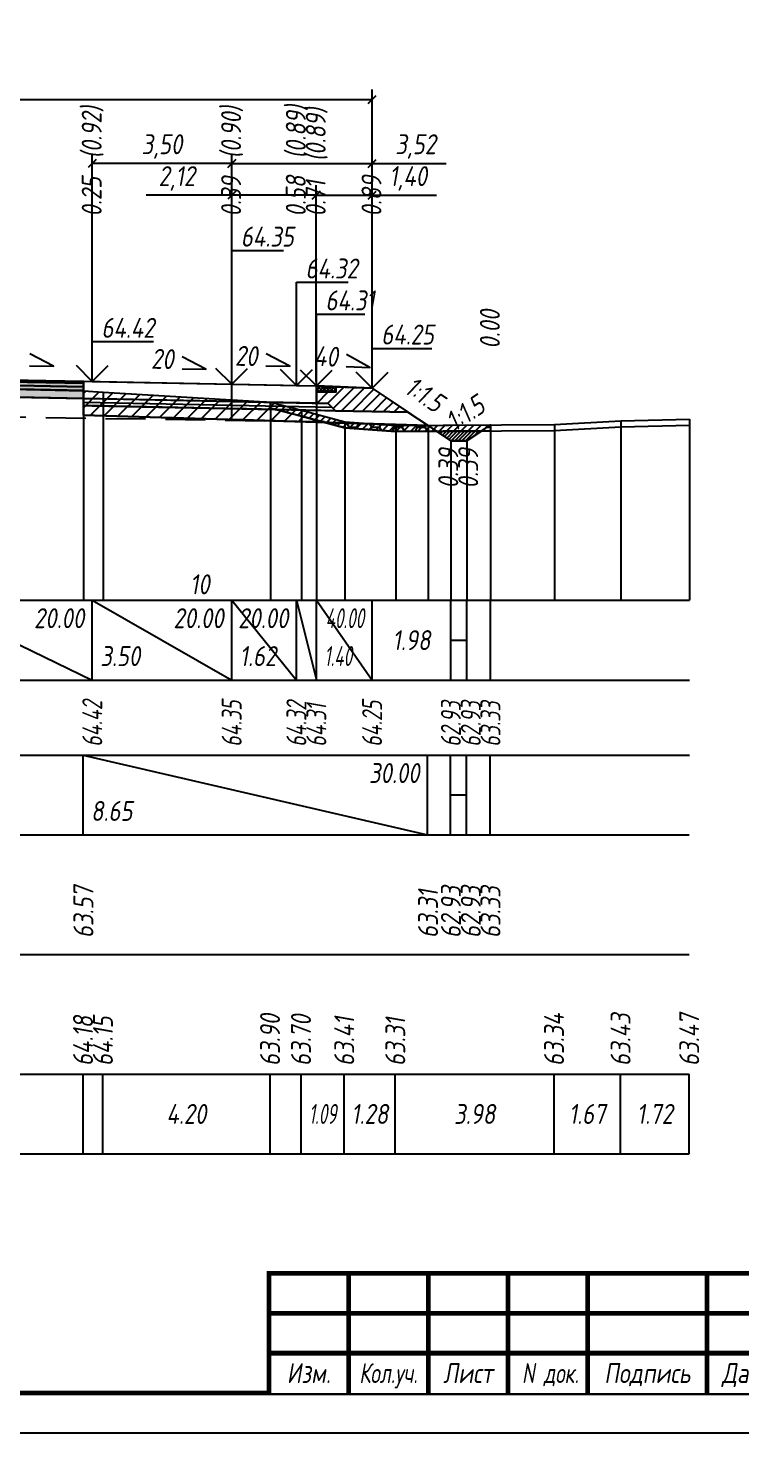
# Model space of a CAD drawing. Extents: x -717 to 1451, y -133302 to 233.
# Drawn here: x 169.7 to 259.2, y -42737.4 to -42561.2 of the extents above; entities that cross this region are included whole.
import ezdxf
from ezdxf.enums import TextEntityAlignment as Align

# ---------------------------------------------------------------- set-up
doc = ezdxf.new("R2010")
doc.units = 0
doc.linetypes.add('штриховая', pattern=[0.75, 0.5, -0.25])
for name, color, linetype in [('Зарамочное оформление', 7, 'Continuous'), ('Интерполированный поперечник', 2, 'Continuous'), ('Код_510', 7, 'Continuous'), ('Код_514', 1, 'Continuous'), ('Код_516', 1, 'Continuous'), ('Контур_0', 7, 'Continuous'), ('Контур_2521', 7, 'Continuous'), ('Контур_2564', 7, 'Continuous'), ('Контур_2660', 7, 'Continuous'), ('Контур_2665', 7, 'Continuous'), ('Контур_400', 7, 'Continuous'), ('Контур_508', 7, 'Continuous'), ('Контур_512', 7, 'Continuous'), ('Контур_513', 7, 'Continuous'), ('Контур_818', 7, 'Continuous'), ('Красный поперечник', 1, 'Continuous'), ('Объём_2501', 7, 'Continuous'), ('Объём_2564', 7, 'Continuous'), ('Объём_2650', 7, 'Continuous'), ('Объём_2660', 7, 'Continuous'), ('Объём_2661', 7, 'Continuous'), ('Объём_2663', 7, 'Continuous'), ('Объём_2664', 7, 'Continuous'), ('Объём_2665', 7, 'Continuous'), ('Объём_2666', 7, 'Continuous'), ('Объём_2753', 7, 'Continuous'), ('Откосы', 7, 'Continuous'), ('Отметки покрытия', 7, 'Continuous'), ('Рабочие отметки', 7, 'Continuous'), ('Рабочие отметки доп.', 7, 'Continuous'), ('Слои выравнивания', 7, 'Continuous'), ('Таблица', 7, 'Continuous'), ('Уклоны проезжей части', 7, 'Continuous'), ('Черный поперечник', 3, 'Continuous')]:
    doc.layers.add(name, color=color, linetype=linetype)
for name, color, linetype, true_color in [('Контур_2540', 2, 'Continuous', 0xffff00), ('Контур_2560', 2, 'Continuous', 0xffff00), ('Контур_2561', 7, 'Continuous', 0xff8040), ('Контур_2562', 3, 'Continuous', 0x00ff00), ('Контур_2563', 7, 'Continuous', 0xff8000), ('Контур_2570', 7, 'Continuous', 0x80ff00), ('Контур_2725', 7, 'Continuous', 0x323232), ('Контур_2736', 4, 'Continuous', 0x00ffff), ('Контур_2737', 4, 'Continuous', 0x00ffff), ('Контур_2738', 4, 'Continuous', 0x00ffff), ('Контур_2739', 4, 'Continuous', 0x00ffff), ('Контур_2741', 4, 'Continuous', 0x00ffff), ('Контур_2742', 4, 'Continuous', 0x00ffff), ('Контур_2743', 4, 'Continuous', 0x00ffff), ('Контур_2744', 7, 'Continuous', 0xa4ffff), ('Контур_2745', 7, 'Continuous', 0xa4ffff), ('Контур_2747', 4, 'Continuous', 0x00ffff), ('Контур_2748', 4, 'Continuous', 0x00ffff), ('Контур_2749', 4, 'Continuous', 0x00ffff), ('Контур_2750', 4, 'Continuous', 0x00ffff), ('Контур_2751', 4, 'Continuous', 0x00ffff), ('Контур_2752', 4, 'Continuous', 0x00ffff), ('Контур_2760', 7, 'Continuous', 0x323232), ('Контур_2761', 7, 'Continuous', 0x323232), ('Контур_2762', 7, 'Continuous', 0x323232), ('Контур_2763', 7, 'Continuous', 0x323232), ('Контур_402', 7, 'Continuous', 0xff6464), ('Контур_703', 4, 'Continuous', 0x00ffff), ('Контур_705', 4, 'Continuous', 0x00ffff), ('Контур_707', 4, 'Continuous', 0x00ffff), ('Контур_720', 131, 'Continuous', 0xaaffff), ('Объём_2500', 7, 'Continuous', 0xc0c0c0), ('Объём_2520', 7, 'Continuous', 0x80ffff), ('Объём_2540', 2, 'Continuous', 0xffff00), ('Объём_2560', 2, 'Continuous', 0xffff00), ('Объём_2561', 7, 'Continuous', 0xff8040), ('Объём_2562', 3, 'Continuous', 0x00ff00), ('Объём_2563', 7, 'Continuous', 0xff8000), ('Объём_2570', 7, 'Continuous', 0x80ff00), ('Объём_2600', 7, 'Continuous', 0x808000), ('Объём_2620', 2, 'Continuous', 0xffff00), ('Объём_2746', 2, 'Continuous', 0xffff00)]:
    doc.layers.add(name, color=color, linetype=linetype, true_color=true_color)
doc.styles.get("Standard").update_dxf_attribs({"font": 'txt', "height": 2.5})
doc.styles.add('М', font='romand.shx', dxfattribs={"width": 0.8, "oblique": 10, "height": 2.5})
doc.dimstyles.new('ISO-25', dxfattribs={"dimtxt": 2.5, "dimasz": 2.5, "dimexe": 1.25, "dimexo": 0.625, "dimtad": 1, "dimtxsty": 'Standard', "dimcen": 2.5, "dimadec": 0, "dimazin": 0, "dimtfac": 1, "dimtmove": 0, "dimatfit": 3, "dimfxl": 1, "dimarcsym": 0})

# ---------------------------------------------------------------- blocks, each defined once
blk = doc.blocks.new('_Oblique')
at = {"color": 0, "linetype": 'ByBlock', "lineweight": -2}
blk.add_line((-0.5, -0.5), (0.5, 0.5), dxfattribs=at)
blk = doc.blocks.new('*D994')
at = {"color": 0, "lineweight": -2, "transparency": 16777216}
for p, q in [((205.9, -42605.56), (205.9, -42580.96)), ((212.9, -42605.84), (212.9, -42580.96)), ((205.9, -42582.21), (212.9, -42582.21)), ((212.9, -42582.21), (220.99, -42582.21))]:
    blk.add_line(p, q, dxfattribs=at)
at = {"layer": 'Defpoints', "color": 0, "transparency": 16777216}
for p in [(212.9, -42582.21), (205.9, -42606.19), (212.9, -42606.47)]:
    blk.add_point(p, dxfattribs=at)
at = {"color": 0, "lineweight": -2, "transparency": 16777216, "rotation": 180}
blk.add_blockref('_Oblique', (205.9, -42582.21), dxfattribs=at)
at = {"color": 0, "lineweight": -2, "transparency": 16777216}
blk.add_blockref('_Oblique', (212.9, -42582.21), dxfattribs=at)
at = {"color": 0, "transparency": 16777216, "insert": (217.44, -42580.1), "char_height": 2.5, "width": 8.75, "attachment_point": 5, "style": 'М'}
blk.add_mtext('1,40', dxfattribs=at)
blk = doc.blocks.new('*D996')
at = {"color": 0, "lineweight": -2, "transparency": 16777216}
for p, q in [((195.28, -42605.35), (195.28, -42580.96)), ((205.9, -42605.56), (205.9, -42580.96)), ((195.28, -42582.21), (184.55, -42582.21)), ((205.9, -42582.21), (195.28, -42582.21))]:
    blk.add_line(p, q, dxfattribs=at)
at = {"layer": 'Defpoints', "color": 0, "transparency": 16777216}
for p in [(205.9, -42582.21), (195.28, -42605.98), (205.9, -42606.19)]:
    blk.add_point(p, dxfattribs=at)
at = {"color": 0, "lineweight": -2, "transparency": 16777216, "rotation": 180}
blk.add_blockref('_Oblique', (195.28, -42582.21), dxfattribs=at)
at = {"color": 0, "lineweight": -2, "transparency": 16777216}
blk.add_blockref('_Oblique', (205.9, -42582.21), dxfattribs=at)
at = {"color": 0, "transparency": 16777216, "insert": (188.4, -42580.1), "char_height": 2.5, "width": 9.1667, "attachment_point": 5, "style": 'М'}
blk.add_mtext('2,12', dxfattribs=at)
blk = doc.blocks.new('*D998')
at = {"color": 0, "lineweight": -2, "transparency": 16777216}
for p, q in [((177.78, -42605), (177.78, -42576.96)), ((195.28, -42578.21), (177.78, -42578.21)), ((195.28, -42605.35), (195.28, -42576.96))]:
    blk.add_line(p, q, dxfattribs=at)
at = {"layer": 'Defpoints', "color": 0, "transparency": 16777216}
for p in [(177.78, -42578.21), (177.78, -42605.63), (195.28, -42605.98)]:
    blk.add_point(p, dxfattribs=at)
at = {"color": 0, "lineweight": -2, "transparency": 16777216, "rotation": 180}
blk.add_blockref('_Oblique', (177.78, -42578.21), dxfattribs=at)
at = {"color": 0, "lineweight": -2, "transparency": 16777216}
blk.add_blockref('_Oblique', (195.28, -42578.21), dxfattribs=at)
at = {"color": 0, "transparency": 16777216, "insert": (186.53, -42576.1), "char_height": 2.5, "width": 9.5833, "attachment_point": 5, "style": 'М'}
blk.add_mtext('3,50', dxfattribs=at)
blk = doc.blocks.new('*D999')
at = {"color": 0, "lineweight": -2, "transparency": 16777216}
for p, q in [((195.28, -42605.35), (195.28, -42576.96)), ((195.28, -42578.21), (212.9, -42578.21)), ((212.9, -42605.84), (212.9, -42576.96)), ((212.9, -42578.21), (222.19, -42578.21))]:
    blk.add_line(p, q, dxfattribs=at)
at = {"layer": 'Defpoints', "color": 0, "transparency": 16777216}
for p in [(195.28, -42578.21), (195.28, -42605.98), (212.9, -42606.47)]:
    blk.add_point(p, dxfattribs=at)
at = {"color": 0, "lineweight": -2, "transparency": 16777216, "rotation": 180}
blk.add_blockref('_Oblique', (195.28, -42578.21), dxfattribs=at)
at = {"color": 0, "lineweight": -2, "transparency": 16777216}
blk.add_blockref('_Oblique', (212.9, -42578.21), dxfattribs=at)
at = {"color": 0, "transparency": 16777216, "insert": (218.38, -42576.1), "char_height": 2.5, "width": 10, "attachment_point": 5, "style": 'М'}
blk.add_mtext('3,52', dxfattribs=at)
blk = doc.blocks.new('*D1001')
at = {"color": 0, "lineweight": -2, "transparency": 16777216}
for p, q in [((109.28, -42605.68), (109.28, -42568.96)), ((212.9, -42605.84), (212.9, -42568.96)), ((109.28, -42570.21), (212.9, -42570.21))]:
    blk.add_line(p, q, dxfattribs=at)
at = {"layer": 'Defpoints', "color": 0, "transparency": 16777216}
for p in [(212.9, -42570.21), (109.28, -42606.31), (212.9, -42606.47)]:
    blk.add_point(p, dxfattribs=at)
at = {"color": 0, "lineweight": -2, "transparency": 16777216, "rotation": 180}
blk.add_blockref('_Oblique', (109.28, -42570.21), dxfattribs=at)
at = {"color": 0, "lineweight": -2, "transparency": 16777216}
blk.add_blockref('_Oblique', (212.9, -42570.21), dxfattribs=at)
at = {"color": 0, "transparency": 16777216, "insert": (161.09, -42568.1), "char_height": 2.5, "width": 12.0833, "attachment_point": 5, "style": 'М'}
blk.add_mtext('20,72', dxfattribs=at)
blk = doc.blocks.new('Штамп')
at = {"linetype": 'Continuous'}
blk.add_wipeout([(199.95, -411.25), (384.95, -411.25), (384.95, -426.25), (199.95, -426.25)], dxfattribs=at).dxf.layer = 'Зарамочное оформление'
at = {"layer": 'Зарамочное оформление', "linetype": 'Continuous', "lineweight": -3, "const_width": 0.6, "flags": 128}
for points in [[(199.95, -426.25), (199.95, -411.25), (384.95, -411.25)], [(209.95, -411.25), (209.95, -426.25)], [(219.95, -411.25), (219.95, -426.25)], [(229.95, -411.25), (229.95, -426.25)], [(239.95, -411.25), (239.95, -426.25)], [(254.95, -411.25), (254.95, -426.25)], [(199.95, -416.25), (264.95, -416.25)], [(199.95, -421.25), (264.95, -421.25)]]:
    blk.add_lwpolyline(points, dxfattribs=at)
at = {"layer": 'Зарамочное оформление', "linetype": 'Continuous', "style": 'М', "oblique": 10}
for s, width, p in [('Изм.', 0.8, (204.95, -423.75)), ('Кол.уч.', 0.7, (214.95, -423.75)), ('Лист', 0.8, (224.95, -423.75)), ('N док.', 0.7, (235.28, -423.75)), ('Подпись', 0.8, (247.45, -423.75)), ('Дата', 0.8, (259.95, -423.75))]:
    blk.add_text(s, height=2.5, dxfattribs=dict(at, width=width)).set_placement(p, align=Align.MIDDLE_CENTER)
blk = doc.blocks.new('шифр')
blk.add_blockref('Штамп', (0, -42366))

msp = doc.modelspace()

# ---------------------------------------------------------------- hatches: boundary and pattern name
at = {"layer": 'Объём_2563'}
h = msp.add_hatch(dxfattribs=at)
h.set_pattern_fill('ANSI31', color=256, scale=0.3)
h.paths.add_polyline_path([(208.323, -42609.226), (207.405, -42608.307), (205.905, -42608.277), (205.905, -42606.88), (208.405, -42606.881), (208.405, -42606.227), (212.905, -42606.407), (217.405, -42609.407)])
at = {"layer": 'Объём_2570'}
h = msp.add_hatch(dxfattribs=at)
h.set_pattern_fill('ANSI31', color=256, scale=0.2)
h.paths.add_polyline_path([(227.764, -42611.77), (215.871, -42611.837), (209.464, -42611.38), (204.035, -42609.9), (200.148, -42608.889), (200.148, -42608.139), (204.035, -42609.15), (209.464, -42610.63), (215.871, -42611.087), (227.764, -42611.02)])
at = {"layer": 'Объём_2600'}
h = msp.add_hatch(dxfattribs=at)
h.set_pattern_fill('ANSI31', color=6, scale=0.4)
h.paths.add_polyline_path([(176.673, -42609.789), (176.673, -42606.75), (179.163, -42606.912), (200.148, -42608.139), (200.148, -42608.889), (204.035, -42609.9), (206.962, -42610.698)])
h = msp.add_hatch(dxfattribs=at)
h.set_pattern_fill('HONEY', color=5, scale=0.3)
h.paths.add_polyline_path([(219.923, -42611.086), (221.006, -42611.808), (215.871, -42611.837), (209.464, -42611.38), (206.962, -42610.698)])
h = msp.add_hatch(dxfattribs=at)
h.set_pattern_fill('HONEY', color=5, scale=0.3)
h.paths.add_polyline_path([(226.63, -42611.776), (227.764, -42611.02), (227.764, -42611.77)])
at = {"layer": 'Объём_2620'}
h = msp.add_hatch(dxfattribs=at)
h.set_pattern_fill('ANSI31', color=2, scale=0.1)
h.paths.add_polyline_path([(224.794, -42613), (222.794, -42613), (221.006, -42611.808), (226.63, -42611.776)])
at = {"layer": 'Слои выравнивания'}
for color, points in [(2, [(157.034, -42605.15), (160.11, -42605.211), (176.673, -42605.543), (176.673, -42605.793), (160.11, -42605.461), (157.034, -42605.4)]), (3, [(157.034, -42605.4), (160.11, -42605.461), (176.673, -42605.793), (176.673, -42606.243), (160.11, -42605.911), (157.034, -42605.85)]), (4, [(157.034, -42605.85), (160.11, -42605.911), (176.673, -42606.243), (176.673, -42606.693), (160.11, -42606.361), (157.034, -42606.3)]), (5, [(157.034, -42606.3), (160.11, -42606.361), (176.673, -42606.693), (176.673, -42607.693), (160.11, -42607.361), (157.034, -42607.3)])]:
    msp.add_hatch(color=color, dxfattribs=at).paths.add_polyline_path(points)

# ---------------------------------------------------------------- linework, layer by layer
at = {"flags": 128}
msp.add_lwpolyline([(-30.054, -42737.421), (389.946, -42737.421), (389.946, -42440.421), (-30.054, -42440.421)], close=True, dxfattribs=at)
at = {"const_width": 0.6, "flags": 128}
msp.add_lwpolyline([(-10.054, -42732.421), (384.946, -42732.421), (384.946, -42445.421), (-10.054, -42445.421)], close=True, dxfattribs=at)
at = {"layer": 'Код_510'}
for p, q in [((176.619, -42702.421), (176.619, -42692.421)), ((179.109, -42702.421), (179.109, -42692.421)), ((200.093, -42702.421), (200.093, -42692.421)), ((203.981, -42702.421), (203.981, -42692.421)), ((209.41, -42702.421), (209.41, -42692.421)), ((215.816, -42702.421), (215.816, -42692.421)), ((235.74, -42702.421), (235.74, -42692.421)), ((244.092, -42702.421), (244.092, -42692.421)), ((252.71, -42702.421), (252.71, -42692.421))]:
    msp.add_line(p, q, dxfattribs=at)
at = {"layer": 'Код_514'}
for p, q in [((157.034, -42633), (177.784, -42643)), ((177.784, -42643), (177.784, -42633)), ((177.784, -42633), (195.284, -42643)), ((195.284, -42643), (195.284, -42633)), ((195.284, -42633), (203.405, -42643)), ((203.405, -42643), (203.405, -42633)), ((203.405, -42633), (205.905, -42643)), ((205.905, -42643), (205.905, -42633)), ((205.905, -42633), (212.905, -42643)), ((212.905, -42643), (212.905, -42633)), ((222.794, -42643), (222.794, -42633)), ((224.794, -42643), (224.794, -42633)), ((227.764, -42643), (227.764, -42633)), ((222.794, -42638), (224.794, -42638))]:
    msp.add_line(p, q, dxfattribs=at)
at = {"layer": 'Код_516'}
for p, q in [((176.619, -42662.421), (176.619, -42652.421)), ((176.619, -42652.421), (219.869, -42662.421)), ((219.869, -42662.421), (219.869, -42652.421)), ((222.739, -42662.421), (222.739, -42652.421)), ((224.739, -42662.421), (224.739, -42652.421)), ((227.71, -42662.421), (227.71, -42652.421)), ((222.739, -42657.421), (224.739, -42657.421))]:
    msp.add_line(p, q, dxfattribs=at)
at = {"layer": 'Контур_0', "flags": 128}
for points in [[(176.673, -42605.543), (205.905, -42606.127), (205.905, -42608.277), (176.673, -42607.693), (176.673, -42605.543), (176.673, -42605.543)], [(212.905, -42606.407), (219.89, -42611.064), (219.89, -42611.064), (219.89, -42611.064), (219.89, -42611.064), (219.89, -42611.064), (219.89, -42611.064), (219.89, -42611.064), (219.89, -42611.064), (219.89, -42611.064), (219.89, -42611.064), (219.89, -42611.064), (219.89, -42611.064), (219.89, -42611.064), (219.89, -42611.064), (222.794, -42613)], [(212.905, -42606.407), (219.89, -42611.064), (219.89, -42611.064), (219.89, -42611.064), (219.89, -42611.064), (219.89, -42611.064), (219.89, -42611.064), (219.89, -42611.064), (219.89, -42611.064), (219.89, -42611.064), (219.89, -42611.064), (219.89, -42611.064), (219.89, -42611.064), (219.89, -42611.064), (219.89, -42611.064), (222.794, -42613), (224.794, -42613), (227.764, -42611.02), (227.764, -42611.02), (227.764, -42611.02), (227.764, -42611.02), (227.764, -42611.02), (227.764, -42611.02), (227.764, -42611.02), (227.764, -42611.02), (227.764, -42611.02), (227.764, -42611.02), (227.764, -42611.02), (227.764, -42611.02), (227.764, -42611.02)], [(177.784, -42607.715), (207.405, -42608.307), (208.323, -42609.226), (176.673, -42608.593), (176.673, -42607.693), (177.784, -42607.715), (177.784, -42607.715)], [(205.905, -42608.277), (207.405, -42608.307), (208.323, -42609.226), (217.405, -42609.407)]]:
    msp.add_lwpolyline(points, dxfattribs=at)
at = {"layer": 'Контур_2521', "color": 250, "flags": 128}
msp.add_lwpolyline([(176.673, -42608.143), (207.864, -42608.766)], dxfattribs=at)
at = {"layer": 'Контур_2540', "flags": 128}
msp.add_lwpolyline([(177.784, -42608.615), (217.405, -42609.407), (219.923, -42611.086), (176.673, -42609.789), (176.673, -42608.593), (177.784, -42608.615), (177.784, -42608.615)], dxfattribs=at)
at = {"layer": 'Контур_2560', "flags": 128}
msp.add_lwpolyline([(205.905, -42606.127), (212.905, -42606.407), (212.905, -42606.407), (212.905, -42606.407)], dxfattribs=at)
at = {"layer": 'Контур_2561', "flags": 128}
msp.add_lwpolyline([(205.905, -42606.127), (205.905, -42606.127), (212.905, -42606.407), (212.905, -42606.407), (205.905, -42606.127)], dxfattribs=at)
at = {"layer": 'Контур_2562', "flags": 128}
msp.add_lwpolyline([(212.905, -42606.407), (212.905, -42606.407), (212.905, -42606.407), (212.905, -42606.407), (212.905, -42606.407)], dxfattribs=at)
at = {"layer": 'Контур_2563', "flags": 128}
msp.add_lwpolyline([(208.323, -42609.226), (207.405, -42608.307), (205.905, -42608.277), (205.905, -42606.127), (212.905, -42606.407), (217.405, -42609.407), (208.323, -42609.226), (208.323, -42609.226)], dxfattribs=at)
at = {"layer": 'Контур_2564', "flags": 128}
msp.add_lwpolyline([(205.905, -42606.127), (212.905, -42606.407)], dxfattribs=at)
at = {"layer": 'Контур_2570', "flags": 128}
msp.add_lwpolyline([(80, -42609.79), (82.538, -42609.646), (89.463, -42609.623), (89.463, -42609.623), (100.626, -42608.39), (105.847, -42608.203), (105.847, -42607.453), (108.362, -42607.387), (131.899, -42606.68), (151.629, -42606.26), (153.751, -42606.212), (157.034, -42606.289), (176.673, -42606.75), (179.163, -42606.912), (200.148, -42608.139), (200.148, -42608.889), (204.035, -42609.9), (209.464, -42611.38), (209.464, -42611.38), (215.871, -42611.837), (235.794, -42611.724), (244.146, -42611.262), (252.764, -42611.045)], dxfattribs=at)
at = {"layer": 'Контур_2660', "flags": 128}
msp.add_lwpolyline([(176.673, -42609.789), (219.923, -42611.086)], dxfattribs=at)
at = {"layer": 'Контур_2665', "flags": 128}
msp.add_lwpolyline([(212.905, -42606.407), (212.905, -42606.407)], dxfattribs=at)
at = {"layer": 'Контур_2725', "flags": 128}
msp.add_lwpolyline([(131.899, -42607.802), (136.284, -42607.715), (151.629, -42607.408), (153.751, -42607.365), (157.034, -42607.3), (160.11, -42607.361), (176.673, -42607.693)], dxfattribs=at)
at = {"layer": 'Контур_2736', "flags": 128}
for points in [[(212.905, -42606.407), (219.89, -42611.064)], [(219.89, -42611.064), (222.794, -42613)]]:
    msp.add_lwpolyline(points, dxfattribs=at)
at = {"layer": 'Контур_2737', "flags": 128}
msp.add_lwpolyline([(219.89, -42611.064), (219.89, -42611.064)], dxfattribs=at)
at = {"layer": 'Контур_2738', "flags": 128}
msp.add_lwpolyline([(219.89, -42611.064), (219.89, -42611.064)], dxfattribs=at)
at = {"layer": 'Контур_2739', "flags": 128}
msp.add_lwpolyline([(219.89, -42611.064), (219.89, -42611.064)], dxfattribs=at)
at = {"layer": 'Контур_2741', "flags": 128}
msp.add_lwpolyline([(227.764, -42611.02), (227.764, -42611.02)], dxfattribs=at)
at = {"layer": 'Контур_2742', "flags": 128}
msp.add_lwpolyline([(227.764, -42611.02), (227.764, -42611.02)], dxfattribs=at)
at = {"layer": 'Контур_2743', "flags": 128}
msp.add_lwpolyline([(227.764, -42611.02), (227.764, -42611.02)], dxfattribs=at)
at = {"layer": 'Контур_2744', "flags": 128}
msp.add_lwpolyline([(227.764, -42611.02), (227.764, -42611.02)], dxfattribs=at)
msp.add_lwpolyline([(227.764, -42611.02), (227.764, -42611.02)], dxfattribs=at)
msp.add_lwpolyline([(227.764, -42611.02), (227.764, -42611.02)], dxfattribs=at)
msp.add_lwpolyline([(227.764, -42611.02), (227.764, -42611.02)], dxfattribs=at)
msp.add_lwpolyline([(227.764, -42611.02), (227.764, -42611.02)], dxfattribs=at)
msp.add_lwpolyline([(227.764, -42611.02), (227.764, -42611.02)], dxfattribs=at)
at = {"layer": 'Контур_2745', "flags": 128}
msp.add_lwpolyline([(219.89, -42611.064), (219.89, -42611.064)], dxfattribs=at)
msp.add_lwpolyline([(219.89, -42611.064), (219.89, -42611.064)], dxfattribs=at)
msp.add_lwpolyline([(219.89, -42611.064), (219.89, -42611.064)], dxfattribs=at)
msp.add_lwpolyline([(219.89, -42611.064), (219.89, -42611.064)], dxfattribs=at)
msp.add_lwpolyline([(219.89, -42611.064), (219.89, -42611.064)], dxfattribs=at)
msp.add_lwpolyline([(219.89, -42611.064), (219.89, -42611.064)], dxfattribs=at)
at = {"layer": 'Контур_2747', "flags": 128}
msp.add_lwpolyline([(219.89, -42611.064), (219.89, -42611.064)], dxfattribs=at)
at = {"layer": 'Контур_2748', "flags": 128}
msp.add_lwpolyline([(219.89, -42611.064), (219.89, -42611.064)], dxfattribs=at)
at = {"layer": 'Контур_2749', "flags": 128}
msp.add_lwpolyline([(219.89, -42611.064), (219.89, -42611.064)], dxfattribs=at)
at = {"layer": 'Контур_2750', "flags": 128}
msp.add_lwpolyline([(227.764, -42611.02), (227.764, -42611.02)], dxfattribs=at)
at = {"layer": 'Контур_2751', "flags": 128}
msp.add_lwpolyline([(227.764, -42611.02), (227.764, -42611.02)], dxfattribs=at)
at = {"layer": 'Контур_2752', "flags": 128}
msp.add_lwpolyline([(227.764, -42611.02), (227.764, -42611.02)], dxfattribs=at)
at = {"layer": 'Контур_2760', "flags": 128}
msp.add_lwpolyline([(131.899, -42605.652), (136.284, -42605.565), (151.629, -42605.258), (153.751, -42605.215), (157.034, -42605.15), (160.11, -42605.211), (176.673, -42605.543)], dxfattribs=at)
at = {"layer": 'Контур_2761', "flags": 128}
msp.add_lwpolyline([(131.899, -42605.902), (136.284, -42605.815), (151.629, -42605.508), (153.751, -42605.465), (157.034, -42605.4), (160.11, -42605.461), (176.673, -42605.793)], dxfattribs=at)
at = {"layer": 'Контур_2762', "flags": 128}
msp.add_lwpolyline([(131.899, -42606.352), (136.284, -42606.265), (151.629, -42605.958), (153.751, -42605.915), (157.034, -42605.85), (160.11, -42605.911), (176.673, -42606.243)], dxfattribs=at)
at = {"layer": 'Контур_2763', "flags": 128}
msp.add_lwpolyline([(131.899, -42606.802), (136.284, -42606.715), (151.629, -42606.408), (153.751, -42606.365), (157.034, -42606.3), (160.11, -42606.361), (176.673, -42606.693)], dxfattribs=at)
at = {"layer": 'Контур_400', "flags": 128}
msp.add_lwpolyline([(157.034, -42605.15), (177.784, -42605.565), (195.284, -42605.915), (195.284, -42605.915), (195.284, -42605.915), (195.284, -42605.915), (203.405, -42606.077), (203.405, -42606.077), (205.905, -42606.127)], dxfattribs=at)
at = {"layer": 'Контур_402', "flags": 128}
msp.add_lwpolyline([(105, -42610.761), (131.899, -42609.954), (131.899, -42607.802), (157.034, -42607.3), (176.673, -42607.693), (176.673, -42609.789), (219.923, -42611.086)], dxfattribs=at)
at = {"layer": 'Контур_508', "flags": 128}
msp.add_lwpolyline([(104, -42611.923), (105, -42610.779), (105, -42610.761), (131.899, -42609.954), (131.899, -42607.802), (157.034, -42607.3), (176.673, -42607.693), (176.673, -42609.789), (219.923, -42611.086), (222.794, -42613), (224.794, -42613), (227.764, -42611.02)], dxfattribs=at)
at = {"layer": 'Контур_512', "flags": 128}
msp.add_lwpolyline([(176.673, -42609.789), (219.923, -42611.086), (222.794, -42613), (224.794, -42613), (227.764, -42611.02)], dxfattribs=at)
at = {"layer": 'Контур_513', "flags": 128}
msp.add_lwpolyline([(104, -42611.923), (105, -42610.779), (105, -42610.761), (131.899, -42609.954), (131.899, -42607.802), (157.034, -42607.3), (176.673, -42607.693), (176.673, -42609.789), (219.923, -42611.086), (222.794, -42613), (224.794, -42613), (227.764, -42611.02)], dxfattribs=at)
at = {"layer": 'Контур_703', "flags": 128}
msp.add_lwpolyline([(212.905, -42606.407), (219.89, -42611.064)], dxfattribs=at)
at = {"layer": 'Контур_705', "flags": 128}
msp.add_lwpolyline([(219.89, -42611.064), (219.89, -42611.064)], dxfattribs=at)
at = {"layer": 'Контур_707', "flags": 128}
msp.add_lwpolyline([(224.794, -42613), (227.764, -42611.02)], dxfattribs=at)
at = {"layer": 'Контур_720', "flags": 128}
msp.add_lwpolyline([(222.794, -42613), (224.794, -42613)], dxfattribs=at)
at = {"layer": 'Контур_818', "flags": 128}
msp.add_lwpolyline([(105, -42608.234), (105.847, -42608.203), (105.847, -42607.453), (108.362, -42607.387), (131.899, -42606.68), (151.629, -42606.26), (153.751, -42606.212), (157.034, -42606.289), (176.673, -42606.75), (179.163, -42606.912), (200.148, -42608.139), (200.148, -42608.889), (204.035, -42609.9), (209.464, -42611.38), (209.464, -42611.38), (215.871, -42611.837), (227.764, -42611.77)], dxfattribs=at)
at = {"layer": 'Красный поперечник'}
for p, q in [((157.034, -42605.15), (177.784, -42605.565)), ((177.784, -42605.565), (195.284, -42605.915)), ((195.284, -42605.915), (203.405, -42606.077)), ((203.405, -42606.077), (205.905, -42606.127)), ((205.905, -42606.127), (212.905, -42606.407)), ((212.905, -42606.407), (222.794, -42613)), ((176.673, -42609.789), (176.673, -42633)), ((219.923, -42611.086), (219.923, -42633)), ((224.794, -42613), (227.764, -42611.02)), ((227.764, -42611.02), (227.764, -42633)), ((222.794, -42613), (222.794, -42633)), ((222.794, -42613), (224.794, -42613)), ((224.794, -42613), (224.794, -42633))]:
    msp.add_line(p, q, dxfattribs=at)
at = {"layer": 'Объём_2500', "flags": 128}
for points in [[(176.673, -42605.543), (205.905, -42606.127), (205.905, -42608.277), (176.673, -42607.693), (176.673, -42605.543), (176.673, -42605.543)], [(195.284, -42605.915), (205.905, -42606.127), (205.905, -42608.277), (195.284, -42608.065), (195.284, -42605.915)]]:
    msp.add_lwpolyline(points, dxfattribs=at)
at = {"layer": 'Объём_2501', "flags": 128}
for points in [[(157.034, -42605.15), (177.784, -42605.565), (195.284, -42605.915), (195.284, -42605.915), (195.284, -42605.915), (195.284, -42605.915), (203.405, -42606.077), (203.405, -42606.077), (205.905, -42606.127)], [(195.284, -42605.915), (203.405, -42606.077), (203.405, -42606.077), (205.905, -42606.127)]]:
    msp.add_lwpolyline(points, dxfattribs=at)
at = {"layer": 'Объём_2520', "color": 250, "flags": 128}
for points in [[(177.784, -42607.715), (207.405, -42608.307), (208.323, -42609.226), (176.673, -42608.593), (176.673, -42607.693), (177.784, -42607.715), (177.784, -42607.715)], [(195.284, -42608.065), (207.405, -42608.307), (208.323, -42609.226), (195.284, -42608.965), (195.284, -42608.065)]]:
    msp.add_lwpolyline(points, dxfattribs=at)
at = {"layer": 'Объём_2540', "flags": 128}
for points in [[(177.784, -42608.615), (217.405, -42609.407), (219.923, -42611.086), (176.673, -42609.789), (176.673, -42608.593), (177.784, -42608.615), (177.784, -42608.615)], [(195.284, -42608.965), (217.405, -42609.407), (219.923, -42611.086), (195.284, -42610.347), (195.284, -42608.965)]]:
    msp.add_lwpolyline(points, dxfattribs=at)
at = {"layer": 'Объём_2560', "flags": 128}
msp.add_lwpolyline([(205.905, -42606.127), (212.905, -42606.407), (212.905, -42606.407), (212.905, -42606.407)], dxfattribs=at)
msp.add_lwpolyline([(205.905, -42606.127), (212.905, -42606.407), (212.905, -42606.407), (212.905, -42606.407)], dxfattribs=at)
at = {"layer": 'Объём_2561', "flags": 128}
msp.add_lwpolyline([(205.905, -42606.127), (205.905, -42606.127), (212.905, -42606.407), (212.905, -42606.407), (205.905, -42606.127)], dxfattribs=at)
msp.add_lwpolyline([(205.905, -42606.127), (205.905, -42606.127), (212.905, -42606.407), (212.905, -42606.407), (205.905, -42606.127)], dxfattribs=at)
at = {"layer": 'Объём_2562', "flags": 128}
msp.add_lwpolyline([(212.905, -42606.407), (212.905, -42606.407), (212.905, -42606.407), (212.905, -42606.407), (212.905, -42606.407)], dxfattribs=at)
msp.add_lwpolyline([(212.905, -42606.407), (212.905, -42606.407), (212.905, -42606.407), (212.905, -42606.407), (212.905, -42606.407)], dxfattribs=at)
at = {"layer": 'Объём_2563', "color": 250, "flags": 128}
for points in [[(208.323, -42609.226), (207.405, -42608.307), (205.905, -42608.277), (205.905, -42606.127), (212.905, -42606.407), (217.405, -42609.407), (208.323, -42609.226), (208.323, -42609.226)], [(208.323, -42609.226), (207.405, -42608.307), (205.905, -42608.277), (205.905, -42606.88), (208.405, -42606.881), (208.405, -42606.227), (212.905, -42606.407), (217.405, -42609.407), (208.323, -42609.226), (208.323, -42609.226)]]:
    msp.add_lwpolyline(points, dxfattribs=at)
at = {"layer": 'Объём_2564', "flags": 128}
msp.add_lwpolyline([(205.905, -42606.127), (212.905, -42606.407)], dxfattribs=at)
msp.add_lwpolyline([(205.905, -42606.127), (212.905, -42606.407)], dxfattribs=at)
at = {"layer": 'Объём_2570', "flags": 128}
msp.add_lwpolyline([(227.764, -42611.77), (215.871, -42611.837), (209.464, -42611.38), (204.035, -42609.9), (200.148, -42608.889), (200.148, -42608.139), (204.035, -42609.15), (209.464, -42610.63), (215.871, -42611.087), (227.764, -42611.02), (227.764, -42611.77), (227.764, -42611.77)], dxfattribs=at)
msp.add_lwpolyline([(227.764, -42611.77), (215.871, -42611.837), (209.464, -42611.38), (204.035, -42609.9), (200.148, -42608.889), (200.148, -42608.139), (204.035, -42609.15), (209.464, -42610.63), (215.871, -42611.087), (227.764, -42611.02), (227.764, -42611.77), (227.764, -42611.77)], dxfattribs=at)
at = {"layer": 'Объём_2600', "color": 5, "flags": 128}
for points in [[(219.923, -42611.086), (221.006, -42611.808), (215.871, -42611.837), (209.464, -42611.38), (206.962, -42610.698), (219.923, -42611.086), (219.923, -42611.086)], [(219.923, -42611.086), (221.006, -42611.808), (215.871, -42611.837), (209.464, -42611.38), (206.962, -42610.698), (219.923, -42611.086), (219.923, -42611.086)], [(226.63, -42611.776), (227.764, -42611.02), (227.764, -42611.77), (226.63, -42611.776), (226.63, -42611.776)], [(226.63, -42611.776), (227.764, -42611.02), (227.764, -42611.77), (226.63, -42611.776), (226.63, -42611.776)]]:
    msp.add_lwpolyline(points, dxfattribs=at)
at = {"layer": 'Объём_2620', "flags": 128}
msp.add_lwpolyline([(224.794, -42613), (222.794, -42613), (221.006, -42611.808), (226.63, -42611.776), (224.794, -42613), (224.794, -42613)], dxfattribs=at)
msp.add_lwpolyline([(224.794, -42613), (222.794, -42613), (221.006, -42611.808), (226.63, -42611.776), (224.794, -42613), (224.794, -42613)], dxfattribs=at)
at = {"layer": 'Объём_2650', "color": 6, "flags": 128}
for points in [[(176.673, -42609.789), (176.673, -42606.75), (179.163, -42606.912), (200.148, -42608.139), (200.148, -42608.889), (204.035, -42609.9), (206.962, -42610.698), (176.673, -42609.789), (176.673, -42609.789)], [(195.284, -42607.855), (200.148, -42608.139), (200.148, -42608.889), (204.035, -42609.9), (206.962, -42610.698), (195.284, -42610.347), (195.284, -42607.855)]]:
    msp.add_lwpolyline(points, dxfattribs=at)
at = {"layer": 'Объём_2660', "flags": 128}
for points in [[(176.673, -42609.789), (219.923, -42611.086)], [(195.284, -42610.347), (219.923, -42611.086)]]:
    msp.add_lwpolyline(points, dxfattribs=at)
at = {"layer": 'Объём_2661', "flags": 128}
msp.add_lwpolyline([(212.905, -42606.407), (219.89, -42611.064)], dxfattribs=at)
msp.add_lwpolyline([(212.905, -42606.407), (219.89, -42611.064)], dxfattribs=at)
at = {"layer": 'Объём_2663', "flags": 128}
for points in [[(219.89, -42611.064), (222.794, -42613)], [(219.89, -42611.064), (222.794, -42613)], [(224.794, -42613), (227.764, -42611.02)], [(224.794, -42613), (227.764, -42611.02)]]:
    msp.add_lwpolyline(points, dxfattribs=at)
at = {"layer": 'Объём_2664', "flags": 128}
msp.add_lwpolyline([(222.794, -42613), (224.794, -42613)], dxfattribs=at)
msp.add_lwpolyline([(222.794, -42613), (224.794, -42613)], dxfattribs=at)
at = {"layer": 'Объём_2665', "flags": 128}
msp.add_lwpolyline([(212.905, -42606.407), (212.905, -42606.407)], dxfattribs=at)
msp.add_lwpolyline([(212.905, -42606.407), (212.905, -42606.407)], dxfattribs=at)
at = {"layer": 'Объём_2666', "flags": 128}
msp.add_lwpolyline([(212.905, -42606.407), (219.89, -42611.064)], dxfattribs=at)
msp.add_lwpolyline([(212.905, -42606.407), (219.89, -42611.064)], dxfattribs=at)
at = {"layer": 'Объём_2746', "flags": 128}
for points in [[(176.673, -42609.789), (176.673, -42606.75), (179.163, -42606.912), (200.148, -42608.139), (200.148, -42608.889), (204.035, -42609.9), (206.962, -42610.698), (176.673, -42609.789), (176.673, -42609.789)], [(195.284, -42607.855), (200.148, -42608.139), (200.148, -42608.889), (204.035, -42609.9), (206.962, -42610.698), (195.284, -42610.347), (195.284, -42607.855)]]:
    msp.add_lwpolyline(points, dxfattribs=at)
at = {"layer": 'Объём_2753', "flags": 128}
msp.add_lwpolyline([(176.673, -42605.543), (176.673, -42605.543)], dxfattribs=at)
at = {"layer": 'Откосы', "color": 1, "flags": 128}
for points in [[(169.922, -42603.591), (172.921, -42603.651), (169.952, -42602.091)], [(189.047, -42603.973), (192.046, -42604.033), (189.077, -42602.473)], [(199.574, -42603.597), (202.573, -42603.657), (199.604, -42602.098)], [(209.642, -42603.696), (212.64, -42603.816), (209.702, -42602.197)]]:
    msp.add_lwpolyline(points, dxfattribs=at)
at = {"layer": 'Отметки покрытия', "color": 1}
for p, q in [((195.284, -42605.915), (195.284, -42589.127)), ((195.284, -42589.127), (201.784, -42589.127)), ((203.405, -42606.077), (203.405, -42593.127)), ((203.405, -42593.127), (209.905, -42593.127)), ((205.905, -42606.127), (205.905, -42597.127)), ((205.905, -42597.127), (212.005, -42597.127)), ((177.784, -42605.565), (177.784, -42600.565)), ((177.784, -42600.565), (185.484, -42600.565)), ((212.905, -42606.407), (212.905, -42601.407)), ((212.905, -42601.407), (220.405, -42601.407)), ((177.784, -42605.565), (175.784, -42603.565)), ((177.784, -42605.565), (179.784, -42603.565)), ((195.284, -42605.915), (193.284, -42603.915)), ((195.284, -42605.915), (197.284, -42603.915)), ((203.405, -42606.077), (201.405, -42604.077)), ((203.405, -42606.077), (205.405, -42604.077)), ((205.905, -42606.127), (203.905, -42604.127)), ((205.905, -42606.127), (207.905, -42604.127)), ((212.905, -42606.407), (210.905, -42604.407)), ((212.905, -42606.407), (214.905, -42604.407))]:
    msp.add_line(p, q, dxfattribs=at)
at = {"layer": 'Слои выравнивания'}
for p, q in [((176.673, -42605.543), (176.673, -42633)), ((205.905, -42606.127), (205.905, -42633))]:
    msp.add_line(p, q, dxfattribs=at)
at = {"layer": 'Слои выравнивания', "color": 2, "flags": 128}
msp.add_lwpolyline([(157.034, -42605.15), (160.11, -42605.211), (176.673, -42605.543), (176.673, -42605.793), (160.11, -42605.461), (157.034, -42605.4)], close=True, dxfattribs=at)
at = {"layer": 'Слои выравнивания', "color": 3, "flags": 128}
msp.add_lwpolyline([(157.034, -42605.4), (160.11, -42605.461), (176.673, -42605.793), (176.673, -42606.243), (160.11, -42605.911), (157.034, -42605.85)], close=True, dxfattribs=at)
at = {"layer": 'Слои выравнивания', "color": 4, "flags": 128}
msp.add_lwpolyline([(157.034, -42605.85), (160.11, -42605.911), (176.673, -42606.243), (176.673, -42606.693), (160.11, -42606.361), (157.034, -42606.3)], close=True, dxfattribs=at)
at = {"layer": 'Слои выравнивания', "color": 5, "flags": 128}
msp.add_lwpolyline([(157.034, -42606.3), (160.11, -42606.361), (176.673, -42606.693), (176.673, -42607.693), (160.11, -42607.361), (157.034, -42607.3)], close=True, dxfattribs=at)
at = {"layer": 'Таблица'}
for p, q in [((80, -42633), (252.764, -42633)), ((80, -42643), (252.764, -42643)), ((80, -42652.421), (252.764, -42652.421)), ((79.946, -42662.421), (252.71, -42662.421)), ((79.946, -42677.421), (252.71, -42677.421)), ((79.946, -42692.421), (252.71, -42692.421)), ((79.946, -42702.421), (252.71, -42702.421))]:
    msp.add_line(p, q, dxfattribs=at)
at = {"layer": 'Черный поперечник', "color": 7}
for p, q in [((176.673, -42606.75), (176.673, -42633)), ((179.163, -42606.912), (179.163, -42633)), ((200.148, -42608.139), (200.148, -42633)), ((204.035, -42609.15), (204.035, -42633)), ((209.464, -42610.63), (209.464, -42633)), ((215.871, -42611.087), (215.871, -42633)), ((235.794, -42610.974), (235.794, -42633)), ((244.146, -42610.512), (244.146, -42633)), ((252.764, -42610.295), (252.764, -42633))]:
    msp.add_line(p, q, dxfattribs=at)
at = {"layer": 'Черный поперечник', "flags": 128}
msp.add_lwpolyline([(80, -42609.04), (82.538, -42608.896), (89.463, -42608.873), (100.626, -42607.64), (105.847, -42607.453), (108.362, -42607.387), (131.899, -42606.68), (151.629, -42606.26), (153.751, -42606.212), (157.034, -42606.289), (176.673, -42606.75), (179.163, -42606.912), (200.148, -42608.139), (204.035, -42609.15), (209.464, -42610.63), (215.871, -42611.087), (235.794, -42610.974), (244.146, -42610.512), (252.764, -42610.295)], dxfattribs=at)

# ---------------------------------------------------------------- texts
at = {"layer": 'Код_510', "style": 'М', "oblique": 10, "width": 0.8}
for s, p in [('64.18', (176.619, -42691.421)), ('64.15', (179.119, -42691.421)), ('63.90', (200.093, -42691.421)), ('63.70', (203.981, -42691.421)), ('63.41', (209.41, -42691.421)), ('63.31', (215.816, -42691.421)), ('63.34', (235.74, -42691.421)), ('63.43', (244.092, -42691.421)), ('63.47', (252.71, -42691.421))]:
    msp.add_text(s, height=2.5, rotation=90, dxfattribs=at).set_placement(p, align=Align.MIDDLE_LEFT)
at = {"layer": 'Код_510', "style": 'М', "oblique": 10}
for s, width, p in [('4.20', 0.8, (189.601, -42697.421)), ('1.09', 0.6, (206.695, -42697.421)), ('1.28', 0.8, (212.613, -42697.421)), ('3.98', 0.8, (225.778, -42697.421)), ('1.67', 0.8, (239.916, -42697.421)), ('1.72', 0.8, (248.401, -42697.421))]:
    msp.add_text(s, height=2.5, dxfattribs=dict(at, width=width)).set_placement(p, align=Align.MIDDLE_CENTER)
at = {"layer": 'Код_514', "style": 'М', "oblique": 10}
for s, width, p in [('20.00', 0.8, (176.784, -42634)), ('20.00', 0.8, (194.284, -42634)), ('20.00', 0.8, (202.405, -42634)), ('40.00', 0.6, (211.905, -42634))]:
    msp.add_text(s, height=2.5, dxfattribs=dict(at, width=width)).set_placement(p, align=Align.TOP_RIGHT)
at = {"layer": 'Код_514', "style": 'М', "oblique": 10, "width": 0.8}
msp.add_text('1.98', height=2.5, dxfattribs=at).set_placement((217.849, -42638), align=Align.MIDDLE_CENTER)
at = {"layer": 'Код_514', "style": 'М', "oblique": 10}
for s, width, p in [('3.50', 0.8, (178.784, -42642)), ('1.62', 0.8, (196.284, -42642)), ('1.40', 0.6, (206.905, -42642))]:
    msp.add_text(s, height=2.5, dxfattribs=dict(at, width=width)).set_placement(p, align=Align.BOTTOM_LEFT)
at = {"layer": 'Код_514', "style": 'М', "oblique": 10, "width": 0.7}
for s, p in [('64.35', (195.284, -42651.382)), ('64.42', (177.784, -42651.382)), ('64.32', (203.405, -42651.382)), ('64.31', (205.905, -42651.382)), ('64.25', (212.905, -42651.382)), ('62.93', (222.794, -42651.382)), ('62.93', (225.294, -42651.382)), ('63.33', (227.764, -42651.382))]:
    msp.add_text(s, height=2.5, rotation=90, dxfattribs=at).set_placement(p, align=Align.MIDDLE_LEFT)
at = {"layer": 'Код_516', "style": 'М', "oblique": 10, "width": 0.8}
msp.add_text('30.00', height=2.5, dxfattribs=at).set_placement((218.869, -42653.421), align=Align.TOP_RIGHT)
msp.add_text('8.65', height=2.5, dxfattribs=at).set_placement((177.619, -42661.421), align=Align.BOTTOM_LEFT)
for s, p in [('63.57', (176.673, -42675.371)), ('63.31', (219.923, -42675.371)), ('62.93', (222.794, -42675.371)), ('62.93', (225.294, -42675.371)), ('63.33', (227.764, -42675.371))]:
    msp.add_text(s, height=2.5, rotation=90, dxfattribs=at).set_placement(p, align=Align.MIDDLE_LEFT)
at = {"layer": 'Отметки покрытия', "color": 1, "style": 'М', "oblique": 10, "width": 0.8}
for s, p in [('64.35', (196.425, -42589.396)), ('64.32', (204.546, -42593.396)), ('64.31', (207.046, -42597.396)), ('64.42', (178.925, -42600.834)), ('64.25', (214.046, -42601.676))]:
    msp.add_text(s, height=2.5, dxfattribs=at).set_placement(p, align=Align.BOTTOM_LEFT)
at = {"layer": 'Рабочие отметки', "color": 1, "style": 'М', "oblique": 10, "width": 0.8}
for s, p in [('0.25', (177.706, -42584.877)), ('0.39', (195.206, -42584.877)), ('0.58', (203.326, -42584.877)), ('0.89', (212.826, -42584.877)), ('0.71', (205.826, -42584.877)), ('0.00', (227.686, -42601.45))]:
    msp.add_text(s, height=2.5, rotation=90, dxfattribs=at).set_placement(p, align=Align.MIDDLE_LEFT)
for p in [(222.466, -42613.931), (224.966, -42613.931)]:
    msp.add_text('0.39', height=2.5, rotation=90, dxfattribs=at).set_placement(p, align=Align.MIDDLE_RIGHT)
at = {"layer": 'Рабочие отметки доп.', "color": 1, "style": 'М', "oblique": 10, "width": 0.8}
for s, p in [('(0.92)', (177.706, -42577.577)), ('(0.90)', (195.206, -42577.577)), ('(0.89)', (203.326, -42577.577)), ('(0.89)', (205.826, -42577.927))]:
    msp.add_text(s, height=2.5, rotation=90, dxfattribs=at).set_placement(p, align=Align.MIDDLE_LEFT)
at = {"layer": 'Слои выравнивания', "style": 'М', "oblique": 10, "width": 0.8}
msp.add_text('10', height=2.5, dxfattribs=at).set_placement((191.289, -42633), align=Align.BOTTOM_CENTER)
at = {"layer": 'Уклоны проезжей части', "color": 1, "style": 'М', "oblique": 10, "width": 0.8}
for s, rotation, p in [('20', 358.85423, (197.081, -42604.364)), ('40', 357.70938, (207.051, -42604.412)), ('20', 358.85423, (186.554, -42604.74)), ('1:1.5', 326.30994, (218.404, -42608.872)), ('1:1.5', 33.69007, (225.724, -42611.178))]:
    msp.add_text(s, height=2.5, rotation=rotation, dxfattribs=at).set_placement(p, align=Align.BOTTOM_CENTER)

# ---------------------------------------------------------------- dimensions: what is measured, and where the dimension line sits
at = {"color": 5}
for base, p1, picture, middle in [((212.905, -42570.212), (109.284, -42606.307), '*D1001', (161.094, -42568.099)), ((212.905, -42582.212), (205.905, -42606.19), '*D994', (217.445, -42580.099))]:
    dim = msp.add_linear_dim(base=base, p1=p1, p2=(212.905, -42606.47), angle=180, dimstyle='ISO-25', override={"dimasz": 1, "dimlfac": 0.2, "dimzin": 0, "dimtxsty": 'М', "dimblk1": 'Oblique', "dimblk2": 'Oblique', "dimsah": 1}, dxfattribs=at)
    dim.commit()
    dim.dimension.update_dxf_attribs({"geometry": picture, "text_midpoint": middle})
dim = msp.add_linear_dim(base=(177.784, -42578.212), p1=(195.284, -42605.977), p2=(177.784, -42605.627), dimstyle='ISO-25', override={"dimasz": 1, "dimlfac": 0.2, "dimzin": 0, "dimtxsty": 'М', "dimblk1": 'Oblique', "dimblk2": 'Oblique', "dimsah": 1}, dxfattribs=at)
dim.commit()
dim.dimension.update_dxf_attribs({"geometry": '*D998', "text_midpoint": (186.534, -42576.099)})
dim = msp.add_linear_dim(base=(195.284, -42578.212), p1=(212.905, -42606.47), p2=(195.284, -42605.977), dimstyle='ISO-25', override={"dimasz": 1, "dimlfac": 0.2, "dimzin": 0, "dimtxsty": 'М', "dimblk1": 'Oblique', "dimblk2": 'Oblique', "dimsah": 1}, dxfattribs=at)
dim.commit()
dim.dimension.update_dxf_attribs({"geometry": '*D999', "text_midpoint": (218.38, -42578.212), "dimtype": 160})
dim = msp.add_linear_dim(base=(205.905, -42582.212), p1=(195.284, -42605.977), p2=(205.905, -42606.19), angle=180, dimstyle='ISO-25', override={"dimasz": 1, "dimlfac": 0.2, "dimzin": 0, "dimtxsty": 'М', "dimblk1": 'Oblique', "dimblk2": 'Oblique', "dimsah": 1}, dxfattribs=at)
dim.commit()
dim.dimension.update_dxf_attribs({"geometry": '*D996', "text_midpoint": (188.399, -42582.212), "dimtype": 160})

# ---------------------------------------------------------------- next in the draw order: block references
msp.add_blockref('шифр', (0, 59.829))

# ---------------------------------------------------------------- next in the draw order: hatches: boundary and pattern name
h = msp.add_hatch()
h.set_pattern_fill('ANSI37', color=256, scale=0.1)
h.set_pattern_definition([(45, (207.1545, -42606.37722), (-0.22451, 0.22451), []), (135, (207.1545, -42606.37722), (-0.22451, -0.22451), [])])
h.paths.add_polyline_path([(205.905, -42606.127), (205.905, -42606.88), (208.405, -42606.881), (208.405, -42606.227), (207.147, -42606.377)])

# ---------------------------------------------------------------- next in the draw order: linework, layer by layer
msp.add_lwpolyline([(205.905, -42606.127), (205.905, -42606.88), (208.405, -42606.881), (208.405, -42606.227), (207.147, -42606.377), (205.905, -42606.127)])
at = {"layer": 'Интерполированный поперечник', "linetype": 'штриховая', "ltscale": 10, "flags": 128}
msp.add_lwpolyline([(89.463, -42608.873), (209.464, -42610.63)], dxfattribs=at)

doc.saveas('drawing.dxf')
